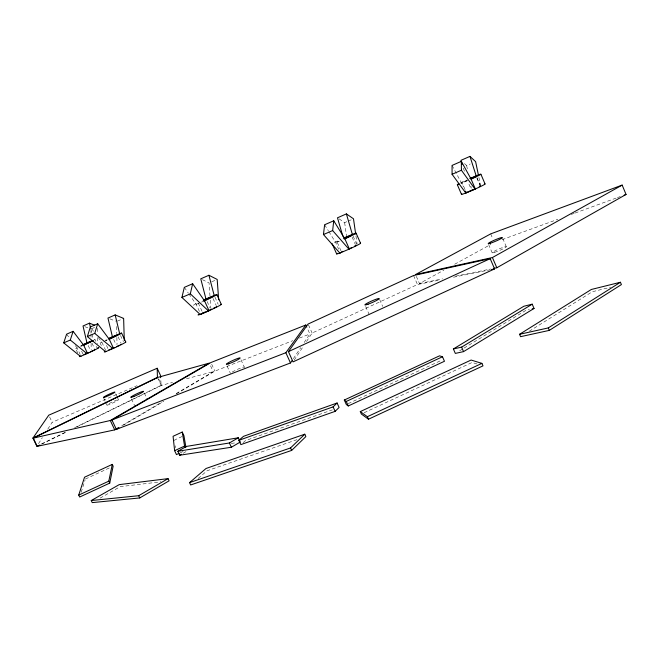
<?xml version="1.0" encoding="UTF-8"?>
<svg xmlns="http://www.w3.org/2000/svg" width="659" height="659" viewBox="0 0 659 659"><rect width="100%" height="100%" fill="white"/><g stroke="black" fill="none" stroke-linecap="round" stroke-linejoin="round"><path stroke-width="0.49" stroke-dasharray="3.29 2.47" d="M81.181 492.289L85.093 479.974M38.502 443.68L42.324 437.691M47.786 429.141L52.152 422.295L136.998 385.729M294.169 360.185L303.7 345.761M306.509 341.519L312.119 333.042L417.476 284.531L440.509 279.861M293.337 358.702L300.751 347.631M304.17 342.515L309.87 333.998L306.641 326.798M465.048 189.635L462.008 182.568L467.124 179.956M243.179 442.593L245.502 440.574L332.35 409.849M198.104 478.516L207.074 470.773L297.151 439.602M94.575 339.945L95.036 339.616L95.876 341.411M340.983 250.815L336.938 241.68L338.24 240.897M77.729 352.952L75.62 348.471L77.26 347.507M529.218 331.263L592.293 291.739L610.728 287.209M459.661 350.761L463.137 348.644M464.002 348.109L525.651 310.513L529.383 309.598M121.758 425.722L162.221 401.817M176.299 393.505L213.244 371.684L209.307 363.101M123.39 425.195L163.844 401.282M176.159 394.008L214.85 371.132L292.769 340.687M100.094 498.13L120.185 486.671L160.944 481.803M183.111 453.285L186.53 451.333M416.34 276.343L419.478 283.535L443.836 270.174M454.669 264.234L490.757 244.44M105.399 340.332L106.478 339.772M80.48 346.123L81.485 345.613M41.459 443.985L65.398 432.255M74.599 427.74L161.117 385.334L160.681 377.516M41.797 444.067L66.691 431.867M76.831 426.892L161.653 385.309L172.567 382.426M81.032 345.629L83.421 344.492M348.174 403.637L441.481 360.284M364.155 412.715L472.149 362.458L477.569 364.163M85.398 479.027L110.366 467.478M182.09 436.513L174.75 439.915L174.981 441.868M180.072 452.922L183.68 451.25M94.558 327.449L90.901 329.039L90.958 333.149M464.504 163.597L466.654 165.549L470.238 163.992M117.36 321.131L123.637 318.412M339.072 218.87L344.649 222.635L347.301 221.482M348.191 221.103L351.725 219.562M211.77 281.78L215.378 280.223M80.892 346.428L83.685 345.234M467.42 180.723L460.855 183.507M103.768 341.609L108.348 339.657M339.418 241.161L334.821 243.089M204.521 300.842L195.393 304.697A12.776 0.585 -24.5 0 1 196.712 303.321M467.371 180.55L462.008 182.568M106.083 340.415L107.384 339.871M299.417 338.083L309.87 333.998M105.737 350.506L101.939 342.392L101.272 342.647A11.854 0.494 -24.7 0 1 101.783 341.873M502.059 239.662L557.802 219.332M571.262 214.43L574.146 213.376M575.109 213.03L616.437 197.964M617.401 197.609L620.284 196.563M338.553 241.252L336.938 241.68M93.998 339.871L95.036 339.616M186.456 378.76L213.244 371.684M419.478 283.535L442.584 278.823M455.641 276.162L490.79 268.996M453.532 277.225L489.588 269.91M231.26 443.474L236.268 442.675M75.62 348.471L77.169 348.026L80.134 354.336M84.78 326.658L88.281 328.025M109.847 318.832L115.514 321.139M202.42 279.655L209.068 282.95L209.99 296.13M66.592 334.179L69.08 337.441M75.299 345.58L76.543 347.211M91.568 328.586L94.006 331.839M98.273 337.523L101.939 342.392M184.314 287.365L188.276 293.033M188.845 293.848L196.201 304.384L199.875 312.407M324.623 224.76L328.339 230.749M328.874 231.597L335.777 242.71L338.635 249.16M452.066 165.417L463.409 186.654M49.606 416.949L52.152 422.295M88.207 345.538L90.291 349.987M81.617 351.181L83.298 354.773M103.751 398.283L105.737 402.517M106.14 403.366L106.931 405.063M106.486 345.44L108.578 349.921M131.512 398.975L134.675 405.738M100.077 342.919L101.338 345.613M96.338 346.354L97.17 348.133M91.996 343.182L94.517 348.562M115.729 393.818L117.318 397.204M117.714 398.052L118.505 399.741A6.392 0.568 -25.1 0 1 109.666 404.354A6.392 0.568 -25.1 0 1 109.987 403.119A6.392 0.568 -25.1 0 1 118.505 399.741M120.49 335.456L123.398 341.7M118.142 336.856L121.067 343.125M144.346 393.077L147.501 399.84M113.653 339.434L116.132 344.764M158.778 379.123L161.653 385.309M157.435 377.393L161.117 385.334M198.268 303.058L202.733 312.811M227.133 366.149L230.493 373.496M211.696 364.254L214.85 371.132M214.966 297.193L218.178 304.244M213.022 298.469L216.251 305.562M240.98 359.773L244.324 367.121M207.157 301.567L209.957 307.704M308.486 324.936L312.119 333.042M353.142 236.177L356.75 244.357M352.12 237.158L355.358 244.489M379.633 299.507L382.681 306.419M365.646 306.517L369.073 314.261M413.539 275.536L417.476 284.531M488.616 244.514L492.149 252.759M476.927 177.592L480.312 185.508M476.918 178.078L480.329 186.052M502.751 238.451L506.293 246.713M490.691 233.887L492.899 239.036M468.961 184.116L471.21 189.364M463.392 168.103L464.933 172.946M90.843 329.146L91.782 333.133M92.013 334.129L92.944 338.108M478.912 177.436L480.559 185.327M466.654 165.549L467.453 169.487M470.872 186.233L471.267 188.202M355.959 236.021L357.12 244.127M344.649 222.635L346.469 235.774M175.434 445.789L175.665 447.741M210.279 300.191L210.847 308.305M116.585 326.485L116.767 333.438M116.865 337.416L117.047 344.369M97.334 328.322L97.417 333.462M97.483 337.581L97.59 343.759M90.975 334.179L91.016 337.26M91.099 343.421L91.181 349.583M334.352 242.487A13.18 0.61 -24.1 0 1 339.113 240.14M460.649 182.749A12.892 0.552 -23.9 0 1 465.831 180.294M232.174 372.071A7.62 0.832 -24.6 0 1 240.42 368.134A7.62 0.832 -24.6 0 1 244.242 367.401M494.481 252.381A7.686 0.799 -23.1 0 0 506.145 247.001A7.686 0.799 -23.1 0 0 497.043 249.835A7.686 0.799 -23.1 0 0 494.481 252.381"/><path stroke-width="0.99" d="M333.742 220.781L344.879 238.83L349.369 249.011L348.99 249.25L332.655 230.568L333.742 220.781L324.623 224.76L323.454 234.546L339.879 253.089L350.687 248.418A13.164 0.725 -24.1 0 0 360.391 243.163M109.732 483.113L113.134 466.201L112.285 464.389L84.533 477.215L78.742 495.074L79.673 497.026L109.732 483.113L108.801 481.152L112.285 464.389M181.917 297.44L190.319 293.823L192.65 283.732L184.314 287.365L181.917 297.44L200.196 314.483L210.287 310.134A12.76 0.692 -24.5 0 0 220.716 304.392M94.748 333.38L97.68 323.767L109.262 339.27L113.496 348.323L112.961 348.619L94.748 333.38L87.367 336.576L105.613 351.708L114.65 347.795A11.846 0.585 -24.7 0 0 125.49 342.029M87.367 336.576L90.349 326.963L97.68 323.767M63.734 342.869L70.291 340.028L73.108 331.32L83.685 345.234L87.507 353.372L80.48 356.412L63.734 342.869L66.592 334.179L73.108 331.32M306.641 326.798L305.825 325.002L210.913 362.541L111.931 419.964L116.346 429.355L290.487 362.961L292.192 360.407M36.863 446.242L32.95 438.062L48.766 415.17L157.18 368.257L160.565 375.564L160.681 377.516M288.42 351.626L308.082 324.039L413.539 275.536L490.189 258.657L494.596 268.897L293.049 361.882L288.42 351.626L490.189 258.657M111.931 419.964L285.858 352.713L305.825 325.002M335.118 411.364L339.105 407.46L337.103 403.003L243.542 436.316L238.879 440.311L240.856 444.611L335.118 411.364L333.1 406.875L337.103 403.003M466.391 192.082L467.19 192.057M291.657 450.41L305.867 436.587L304.787 434.199L206.02 468.5L189.553 482.627L190.64 484.966L291.657 450.41L290.537 447.955L304.787 434.199M108.867 349.69L109.32 349.781M461.844 194.01A12.883 0.659 -23.8 0 0 465.056 193.293L475.32 188.976L471.111 179.141L461.325 161.364L452.066 165.417L452.074 174.289L465.822 193.071L476.597 188.4A12.883 0.659 -23.8 0 0 484.554 184.001M465.822 193.071L465.32 191.11M549.318 330.381L621.404 284.589L620.432 282.258L591.337 289.474L519.556 334.294L520.577 336.675L549.318 330.381L548.263 327.927L519.556 334.294M548.263 327.927L620.432 282.258M339.879 253.089L340.266 252.842L339.311 253.213A13.164 0.725 -24.1 0 1 337.317 253.311M463.549 351.626L534.045 308.461L532.217 304.178L523.831 306.262L453.384 348.957L455.32 353.405L463.549 351.626L461.597 347.136L453.384 348.957M461.597 347.136L532.217 304.178M479.48 186.645L480.139 186.25M120.523 344.657L121.215 344.245M33.271 438.136L110.308 420.5L209.307 363.101L157.962 377.36L33.271 438.136L37.184 446.324L114.724 429.882L118.241 427.798M116.346 429.355L118.991 427.798M139.724 497.949L169.091 480.831L168.061 478.632L119.221 484.629L91.247 500.543L92.227 502.611L139.724 497.949L138.678 495.716L91.247 500.543M231.367 447.239L240.271 442.032L238.319 437.79L186.406 446.423L177.856 451.283L179.693 455.237L231.367 447.239L229.398 442.98L177.856 451.283M138.678 495.716L168.061 478.632M229.398 442.98L238.319 437.79M200.196 314.483L209.018 310.702L204.521 300.842L192.65 283.732M94.006 350.044L94.657 349.665M179.693 455.237L181.406 454.265M493.805 268.386L496.82 267.768L626.05 194.454L622.162 185.097L490.691 233.887L415.549 274.539L492.421 257.537L622.162 185.097M105.613 351.708L106.157 351.412L105.481 351.659A11.846 0.585 -24.7 0 1 104.765 351.494M80.48 356.412L80.983 356.14L80.398 356.362A10.692 0.478 -24.7 0 1 79.92 356.181M93.471 340.555L83.685 345.234M119.452 345.225L116.495 346.683M93.01 350.563L90.308 351.881M37.184 446.324L39.952 444.973M32.95 438.062L157.435 377.393L157.18 368.257M82.746 344.995L91.156 341.387L83.471 345.151M471.053 178.918L476.152 176.307L470.765 178.342M344.303 400.038L439.528 355.827L442.494 356.766L444.463 361.272L348.281 405.96L346.304 404.502L344.303 400.038L346.263 401.455L348.281 405.96M346.263 401.455L442.494 356.766M360.284 411.595L471.094 360.045L481.91 363.373L482.989 365.869L368.472 419.215L361.363 414.017L360.284 411.595L367.351 416.71L368.472 419.215M367.351 416.71L481.91 363.373M109.435 338.339L117.31 335.06L108.924 339.204M185.896 447.131L183.927 435.665L182.246 432.049L173.07 436.291L174.635 450.682L176.455 454.595L179.166 453.343M78.742 495.074L108.801 481.152M174.635 450.682L184.569 446.077L182.246 432.049M83.421 344.492L92.491 340.497M109.262 339.27L110.424 338.742A11.854 0.494 -24.7 0 0 119.979 334.113A11.854 0.494 -24.7 0 0 120.333 333.413L111.272 337.276A11.854 0.494 -24.7 0 0 108.496 338.561M471.111 179.141L472.379 178.564A12.892 0.552 -23.9 0 0 480.559 174.511A12.892 0.552 -23.9 0 0 477.198 175.418L469.809 178.564M204.521 300.842L205.789 300.273A12.776 0.585 -24.5 0 0 215.6 295.471A12.776 0.585 -24.5 0 0 214.982 295.117L204.71 299.491A12.776 0.585 -24.5 0 0 203.211 300.174M204.924 299.647L212.214 296.698L203.738 300.932M88.776 352.59L83.899 354.657M87.507 353.372L88.545 352.903A10.692 0.478 -24.7 0 0 97.252 348.669A10.692 0.478 -24.7 0 0 97.763 347.911M344.089 238.912L351.313 235.321L344.764 237.817M344.879 238.83L346.189 238.245A13.18 0.61 -24.1 0 0 355.44 233.681A13.18 0.61 -24.1 0 0 353.298 233.978L343.372 238.187M114.806 347.466L110.292 349.41M94.682 325.233L89.451 323.165L83.026 325.983L86.955 342.878M478.5 175.467L475.617 161.644L469.966 156.389L460.929 160.343L462.165 164.223M124.271 340.308L123.637 318.412L115.168 314.911L107.961 318.058L112.409 336.765M355.671 233.994L353.496 218.796L346.387 213.903L337.482 217.799L342.812 236.243M218.681 299.763L217.182 279.441L208.919 275.264L200.764 278.823L205.954 298.931M452.074 174.289L461.415 170.236L461.325 161.364M323.454 234.546L332.655 230.568M473.409 189.537L469.834 191.052M200.698 314.195L199.883 314.5A12.76 0.692 -24.5 0 1 198.359 314.615M624.131 195.155L626.05 194.454M238.879 440.311L333.1 406.875M189.553 482.627L290.537 447.955M479.274 186.299L480.032 186.069M532.184 308.923L534.045 308.461M491.589 269.506L494.596 268.897M70.291 340.028L87.004 353.644M190.319 293.823L208.524 310.99M461.415 170.236L475.065 189.158M110.308 420.5L114.724 429.882M121.61 333.1L125.787 342.062M184.569 446.077L185.294 447.642M216.852 294.581L221.292 304.326M285.858 352.713L290.487 362.961M336.617 253.822L332.161 243.789A13.18 0.61 -24.1 0 0 332.26 243.921M356.115 233.204L360.564 243.295M492.421 257.537L496.82 267.768M457.313 184.644L461.481 194.356M480.889 174.207L485.057 183.968M469.966 156.389L476.169 175.829M346.387 213.903L352.334 234.357M208.919 275.264L214.167 295.43M115.168 314.911L119.658 333.676M89.451 323.165L90.612 328.149M355.761 245.412A7.9 0.437 -24.1 0 1 354.501 246.202M351.634 247.636A7.9 0.437 -24.1 0 1 349.83 248.484M343.026 251.351A7.9 0.437 -24.1 0 1 341.461 251.82M458.944 184.223A12.892 0.552 -23.9 0 1 458.821 183.68M216.523 306.624A7.661 0.42 -24.5 0 1 215.921 307.012M214.892 307.58A7.661 0.42 -24.5 0 1 213.5 308.288M211.852 309.087A7.661 0.42 -24.5 0 1 208.228 310.743M204.998 312.102A7.661 0.42 -24.5 0 1 203.82 312.547M203.046 312.786A7.661 0.42 -24.5 0 1 202.89 312.621M490.535 243.179A7.694 0.733 -23.2 0 0 502.207 237.8A7.694 0.733 -23.2 0 0 493.138 240.724A7.694 0.733 -23.2 0 0 490.535 243.179M368.101 304.186A7.859 0.807 -23.8 0 0 379.254 298.651A7.859 0.807 -23.8 0 0 368.842 302.341A7.859 0.807 -23.8 0 0 368.101 304.186M228.706 363.809A7.62 0.774 -24.6 0 0 240.041 358.199A7.62 0.774 -24.6 0 0 230.905 361.371A7.62 0.774 -24.6 0 0 228.706 363.809M133.876 396.463A7.076 0.651 -25 0 0 143.563 391.388A7.076 0.651 -25 0 0 133.983 395.169A7.076 0.651 -25 0 0 133.876 396.463M106.066 396.702A6.392 0.527 -25 0 0 114.938 392.121A6.392 0.527 -25 0 0 106.42 395.532A6.392 0.527 -25 0 0 106.066 396.702"/></g></svg>
